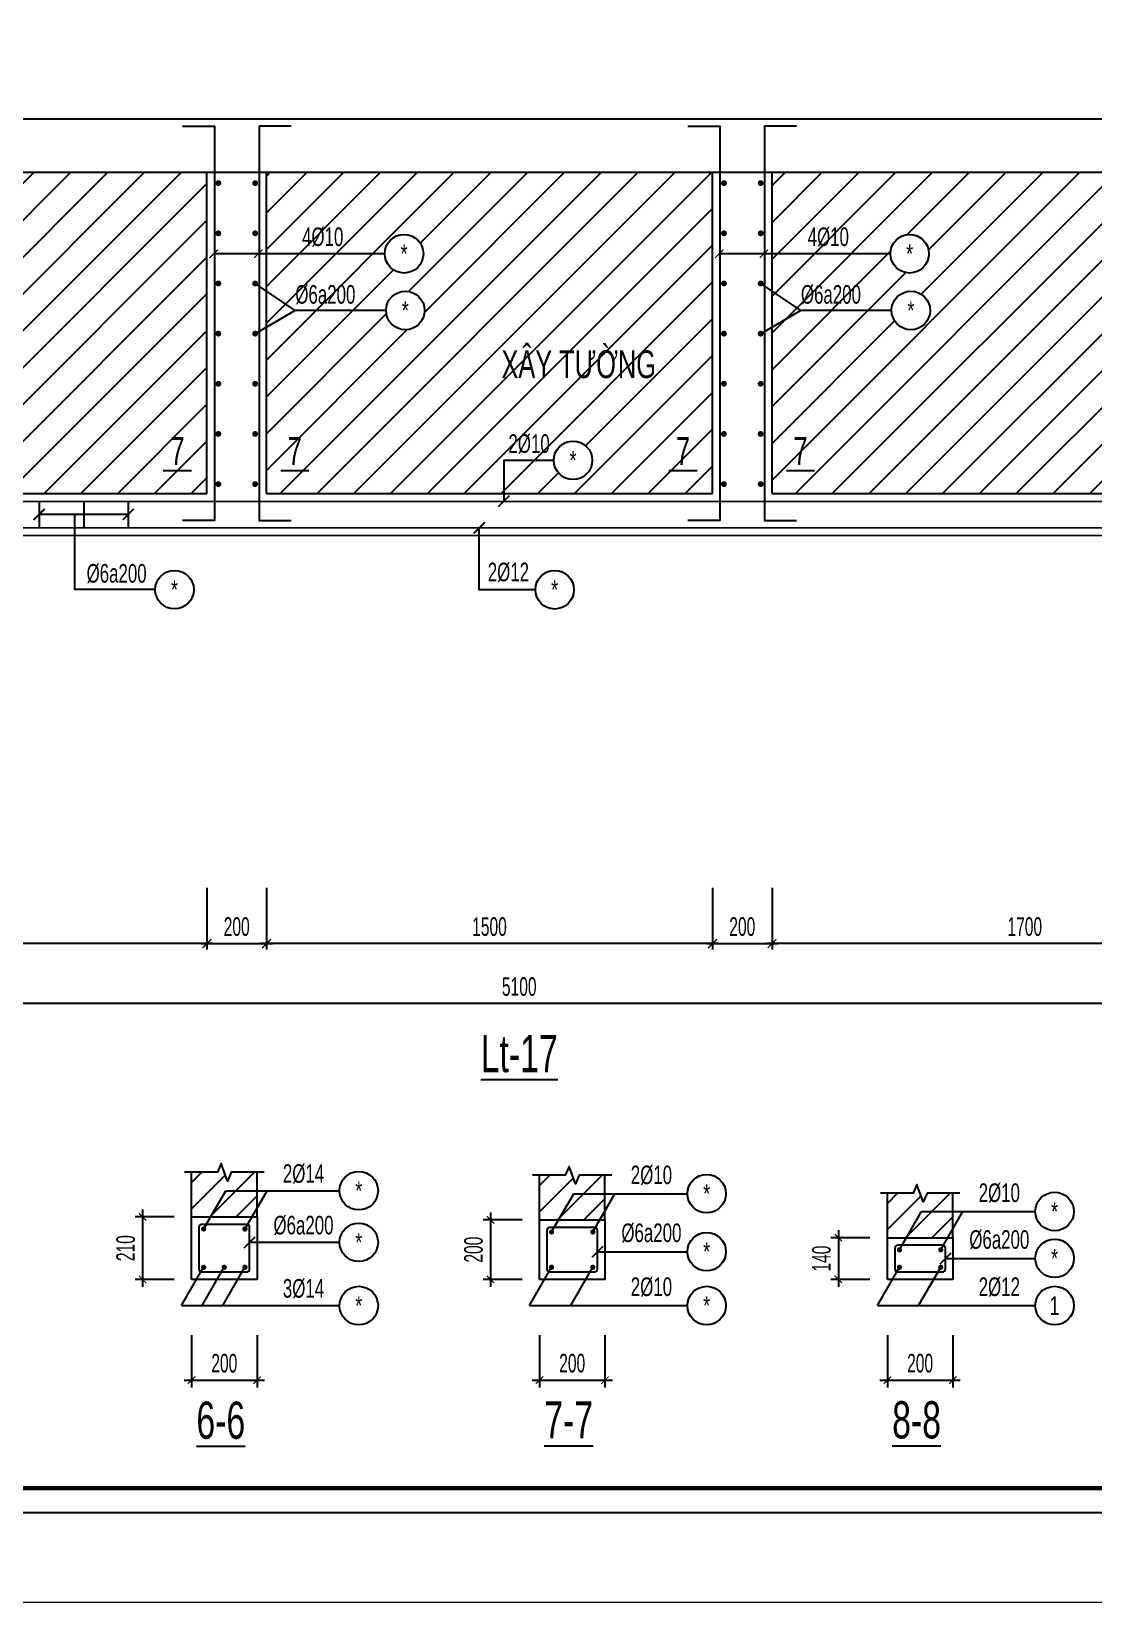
# Model space of a CAD drawing. Header units: millimetres. Extents: x 0 to 23128, y 0 to 16335.
# Drawn here: x 14312 to 17884, y 0 to 5281 of the extents above; entities that cross this region are included whole.
import ezdxf
from ezdxf.enums import TextEntityAlignment as Align

# ---------------------------------------------------------------- set-up
doc = ezdxf.new("R2010")
doc.units = ezdxf.units.MM
doc.header["$LTSCALE"] = 100
doc.header["$MEASUREMENT"] = 0
doc.header["$PDMODE"] = 2
doc.layers.get('0').update_dxf_attribs({"lineweight": 20})
doc.layers.get('Defpoints').update_dxf_attribs({"color": 40, "lineweight": 20})
for name, color, linetype in [('CDC-KHUNGTEN', 9, 'Continuous'), ('CDC.02.DIM', 1, 'Continuous'), ('CDC.03.BORDER', 3, 'Continuous'), ('CDC.05.STEEL', 4, 'Continuous'), ('CDC.06.TEXT', 2, 'Continuous'), ('CDC.10.HATCH', 9, 'Continuous'), ('CDC.11.NOTE', 8, 'Continuous'), ('CDC.14.STEELNUM', 9, 'Continuous'), ('STEEL_NODE', 6, 'Continuous')]:
    doc.layers.add(name, color=color, linetype=linetype)
doc.styles.add('ARIAL', font='arial.ttf', dxfattribs={"width": 0.6})
doc.dimstyles.new('1-25', dxfattribs={"dimtxt": 62.5, "dimasz": 30, "dimexe": 20, "dimexo": 0, "dimgap": 25, "dimtad": 1, "dimdec": 0, "dimzin": 0, "dimdsep": 46, "dimtxsty": 'ARIAL', "dimblk": 'ARCHTICK', "dimcen": 0, "dimdle": 20, "dimclrd": 1, "dimclre": 1, "dimclrt": 2, "dimadec": 0, "dimazin": 0, "dimtfac": 1, "dimtdec": 0, "dimtmove": 2, "dimatfit": 3, "dimldrblk": 'ARCHTICK', "dimfxl": 1, "dimtolj": 1, "dimtzin": 0, "dimarcsym": 1})
doc.dimstyles.new('dim25', dxfattribs={"dimscale": 25, "dimtxt": 2.5, "dimasz": 1, "dimexe": 1, "dimexo": 0, "dimgap": 1, "dimtad": 1, "dimdec": 0, "dimdsep": 46, "dimtxsty": 'ARIAL', "dimblk": 'ARCHTICK', "dimcen": 1, "dimdle": 1, "dimclrd": 1, "dimclre": 1, "dimclrt": 2, "dimadec": 0, "dimazin": 0, "dimtfac": 0.00072, "dimtdec": 0, "dimtix": 1, "dimtmove": 2, "dimatfit": 3, "dimldrblk": 'ARCHTICK', "dimfxl": 1, "dimtolj": 1, "dimarcsym": 0})

# ---------------------------------------------------------------- blocks, each defined once
blk = doc.blocks.new('_ArchTick')
at = {"color": 0, "linetype": 'ByBlock', "const_width": 0.15}
blk.add_lwpolyline([(-0.5, -0.5), (0.5, 0.5)], dxfattribs=at)
blk = doc.blocks.new('*D126')
at = {"layer": 'CDC.02.DIM', "color": 1, "lineweight": -2, "transparency": 16777216}
for p, q in [((13402.4, 2402.4), (13402.4, 2194.9)), ((14902.4, 2402.4), (14902.4, 2194.9)), ((14922.4, 2214.9), (13382.4, 2214.9))]:
    blk.add_line(p, q, dxfattribs=at)
at = {"layer": 'Defpoints', "color": 0, "transparency": 16777216}
for p in [(13402.4, 2402.4), (14902.4, 2402.4), (13402.4, 2214.9)]:
    blk.add_point(p, dxfattribs=at)
at = {"layer": 'CDC.02.DIM', "color": 1, "lineweight": -2, "transparency": 16777216, "xscale": 30, "yscale": 30, "zscale": 30, "rotation": 180}
blk.add_blockref('_ArchTick', (13402.4, 2214.9), dxfattribs=at)
at = {"layer": 'CDC.02.DIM', "color": 1, "lineweight": -2, "transparency": 16777216, "xscale": 30, "yscale": 30, "zscale": 30}
blk.add_blockref('_ArchTick', (14902.4, 2214.9), dxfattribs=at)
at = {"layer": 'CDC.02.DIM', "color": 2, "transparency": 16777216, "insert": (14152.4, 2271.8), "char_height": 62.5, "attachment_point": 5, "style": 'ARIAL'}
blk.add_mtext('\\A1;1500', dxfattribs=at)
blk = doc.blocks.new('*D127')
at = {"layer": 'CDC.02.DIM', "color": 1, "lineweight": -2, "transparency": 16777216}
for p, q in [((13402.4, 2402.4), (13402.4, 1993.4)), ((18502.4, 2400.9), (18502.4, 1993.4)), ((18522.4, 2013.4), (13382.4, 2013.4))]:
    blk.add_line(p, q, dxfattribs=at)
at = {"layer": 'Defpoints', "color": 0, "transparency": 16777216}
for p in [(13402.4, 2402.4), (18502.4, 2400.9), (13402.4, 2013.4)]:
    blk.add_point(p, dxfattribs=at)
at = {"layer": 'CDC.02.DIM', "color": 1, "lineweight": -2, "transparency": 16777216, "xscale": 30, "yscale": 30, "zscale": 30, "rotation": 180}
blk.add_blockref('_ArchTick', (13402.4, 2013.4), dxfattribs=at)
at = {"layer": 'CDC.02.DIM', "color": 1, "lineweight": -2, "transparency": 16777216, "xscale": 30, "yscale": 30, "zscale": 30}
blk.add_blockref('_ArchTick', (18502.4, 2013.4), dxfattribs=at)
at = {"layer": 'CDC.02.DIM', "color": 2, "transparency": 16777216, "insert": (15952.4, 2070.3), "char_height": 62.5, "attachment_point": 5, "style": 'ARIAL'}
blk.add_mtext('\\A1;5100', dxfattribs=at)
blk = doc.blocks.new('*D128')
at = {"layer": 'CDC.02.DIM', "color": 1, "lineweight": -2, "transparency": 16777216}
for p, q in [((14902.4, 2402.4), (14902.4, 2194.9)), ((15102.4, 2402.4), (15102.4, 2194.9)), ((14882.4, 2214.9), (15122.4, 2214.9))]:
    blk.add_line(p, q, dxfattribs=at)
at = {"layer": 'Defpoints', "color": 0, "transparency": 16777216}
for p in [(14902.4, 2402.4), (15102.4, 2402.4), (15102.4, 2214.9)]:
    blk.add_point(p, dxfattribs=at)
at = {"layer": 'CDC.02.DIM', "color": 1, "lineweight": -2, "transparency": 16777216, "xscale": 30, "yscale": 30, "zscale": 30, "rotation": 180}
blk.add_blockref('_ArchTick', (14902.4, 2214.9), dxfattribs=at)
at = {"layer": 'CDC.02.DIM', "color": 1, "lineweight": -2, "transparency": 16777216, "xscale": 30, "yscale": 30, "zscale": 30}
blk.add_blockref('_ArchTick', (15102.4, 2214.9), dxfattribs=at)
at = {"layer": 'CDC.02.DIM', "color": 2, "transparency": 16777216, "insert": (15002.4, 2271.8), "char_height": 62.5, "attachment_point": 5, "style": 'ARIAL'}
blk.add_mtext('\\A1;200', dxfattribs=at)
blk = doc.blocks.new('*D129')
at = {"layer": 'CDC.02.DIM', "color": 1, "lineweight": -2, "transparency": 16777216}
for p, q in [((15102.4, 2402.4), (15102.4, 2194.9)), ((16602.4, 2402.4), (16602.4, 2194.9)), ((16622.4, 2214.9), (15082.4, 2214.9))]:
    blk.add_line(p, q, dxfattribs=at)
at = {"layer": 'Defpoints', "color": 0, "transparency": 16777216}
for p in [(15102.4, 2402.4), (16602.4, 2402.4), (15102.4, 2214.9)]:
    blk.add_point(p, dxfattribs=at)
at = {"layer": 'CDC.02.DIM', "color": 1, "lineweight": -2, "transparency": 16777216, "xscale": 30, "yscale": 30, "zscale": 30, "rotation": 180}
blk.add_blockref('_ArchTick', (15102.4, 2214.9), dxfattribs=at)
at = {"layer": 'CDC.02.DIM', "color": 1, "lineweight": -2, "transparency": 16777216, "xscale": 30, "yscale": 30, "zscale": 30}
blk.add_blockref('_ArchTick', (16602.4, 2214.9), dxfattribs=at)
at = {"layer": 'CDC.02.DIM', "color": 2, "transparency": 16777216, "insert": (15852.4, 2271.8), "char_height": 62.5, "attachment_point": 5, "style": 'ARIAL'}
blk.add_mtext('\\A1;1500', dxfattribs=at)
blk = doc.blocks.new('*D130')
at = {"layer": 'CDC.02.DIM', "color": 1, "lineweight": -2, "transparency": 16777216}
for p, q in [((16602.4, 2402.4), (16602.4, 2194.9)), ((16802.4, 2402.4), (16802.4, 2194.9)), ((16582.4, 2214.9), (16822.4, 2214.9))]:
    blk.add_line(p, q, dxfattribs=at)
at = {"layer": 'Defpoints', "color": 0, "transparency": 16777216}
for p in [(16602.4, 2402.4), (16802.4, 2402.4), (16802.4, 2214.9)]:
    blk.add_point(p, dxfattribs=at)
at = {"layer": 'CDC.02.DIM', "color": 1, "lineweight": -2, "transparency": 16777216, "xscale": 30, "yscale": 30, "zscale": 30, "rotation": 180}
blk.add_blockref('_ArchTick', (16602.4, 2214.9), dxfattribs=at)
at = {"layer": 'CDC.02.DIM', "color": 1, "lineweight": -2, "transparency": 16777216, "xscale": 30, "yscale": 30, "zscale": 30}
blk.add_blockref('_ArchTick', (16802.4, 2214.9), dxfattribs=at)
at = {"layer": 'CDC.02.DIM', "color": 2, "transparency": 16777216, "insert": (16702.4, 2271.8), "char_height": 62.5, "attachment_point": 5, "style": 'ARIAL'}
blk.add_mtext('\\A1;200', dxfattribs=at)
blk = doc.blocks.new('*D131')
at = {"layer": 'CDC.02.DIM', "color": 1, "lineweight": -2, "transparency": 16777216}
for p, q in [((16802.4, 2402.4), (16802.4, 2194.9)), ((18502.4, 2400.9), (18502.4, 2194.9)), ((18522.4, 2214.9), (16782.4, 2214.9))]:
    blk.add_line(p, q, dxfattribs=at)
at = {"layer": 'Defpoints', "color": 0, "transparency": 16777216}
for p in [(16802.4, 2402.4), (18502.4, 2400.9), (16802.4, 2214.9)]:
    blk.add_point(p, dxfattribs=at)
at = {"layer": 'CDC.02.DIM', "color": 1, "lineweight": -2, "transparency": 16777216, "xscale": 30, "yscale": 30, "zscale": 30, "rotation": 180}
blk.add_blockref('_ArchTick', (16802.4, 2214.9), dxfattribs=at)
at = {"layer": 'CDC.02.DIM', "color": 1, "lineweight": -2, "transparency": 16777216, "xscale": 30, "yscale": 30, "zscale": 30}
blk.add_blockref('_ArchTick', (18502.4, 2214.9), dxfattribs=at)
at = {"layer": 'CDC.02.DIM', "color": 2, "transparency": 16777216, "insert": (17652.4, 2271.8), "char_height": 62.5, "attachment_point": 5, "style": 'ARIAL'}
blk.add_mtext('\\A1;1700', dxfattribs=at)
blk = doc.blocks.new('*D139')
at = {"layer": 'CDC.02.DIM', "color": 1, "lineweight": -2, "transparency": 16777216}
for p, q in [((17190.3, 898.7), (17190.3, 722.5)), ((17410.5, 898.7), (17410.5, 722.5)), ((17165.3, 747.5), (17435.5, 747.5))]:
    blk.add_line(p, q, dxfattribs=at)
at = {"layer": 'Defpoints', "color": 0, "transparency": 16777216}
for p in [(17190.3, 898.7), (17410.5, 898.7), (17410.5, 747.5)]:
    blk.add_point(p, dxfattribs=at)
at = {"layer": 'CDC.02.DIM', "color": 1, "lineweight": -2, "transparency": 16777216, "xscale": 25, "yscale": 25, "zscale": 25, "rotation": 180}
blk.add_blockref('_ArchTick', (17190.3, 747.5), dxfattribs=at)
at = {"layer": 'CDC.02.DIM', "color": 1, "lineweight": -2, "transparency": 16777216, "xscale": 25, "yscale": 25, "zscale": 25}
blk.add_blockref('_ArchTick', (17410.5, 747.5), dxfattribs=at)
at = {"layer": 'CDC.02.DIM', "color": 2, "transparency": 16777216, "insert": (17300.4, 804.4), "char_height": 62.5, "attachment_point": 5, "style": 'ARIAL'}
blk.add_mtext('\\A1;200', dxfattribs=at)
blk = doc.blocks.new('*D140')
at = {"layer": 'CDC.02.DIM', "color": 1, "lineweight": -2, "transparency": 16777216}
for p, q in [((17131.8, 1226.3), (17000.5, 1226.3)), ((17025.5, 1251.3), (17025.5, 1061.3)), ((17131.8, 1086.3), (17000.5, 1086.3))]:
    blk.add_line(p, q, dxfattribs=at)
at = {"layer": 'Defpoints', "color": 0, "transparency": 16777216}
for p in [(17131.8, 1226.3), (17025.5, 1086.3), (17131.8, 1086.3)]:
    blk.add_point(p, dxfattribs=at)
at = {"layer": 'CDC.02.DIM', "color": 1, "lineweight": -2, "transparency": 16777216, "xscale": 25, "yscale": 25, "zscale": 25}
for p, rotation in [((17025.5, 1226.3), 90), ((17025.5, 1086.3), 270)]:
    blk.add_blockref('_ArchTick', p, dxfattribs=dict(at, rotation=rotation))
at = {"layer": 'CDC.02.DIM', "color": 2, "transparency": 16777216, "insert": (16968.6, 1156.3), "char_height": 62.5, "attachment_point": 5, "rotation": 90, "style": 'ARIAL'}
blk.add_mtext('\\A1;140', dxfattribs=at)
blk = doc.blocks.new('*D141')
at = {"layer": 'CDC.02.DIM', "color": 1, "lineweight": -2, "transparency": 16777216}
for p, q in [((16020.5, 898.7), (16020.5, 722.5)), ((16240.6, 898.7), (16240.6, 722.5)), ((15995.5, 747.5), (16265.6, 747.5))]:
    blk.add_line(p, q, dxfattribs=at)
at = {"layer": 'Defpoints', "color": 0, "transparency": 16777216}
for p in [(16020.5, 898.7), (16240.6, 898.7), (16240.6, 747.5)]:
    blk.add_point(p, dxfattribs=at)
at = {"layer": 'CDC.02.DIM', "color": 1, "lineweight": -2, "transparency": 16777216, "xscale": 25, "yscale": 25, "zscale": 25, "rotation": 180}
blk.add_blockref('_ArchTick', (16020.5, 747.5), dxfattribs=at)
at = {"layer": 'CDC.02.DIM', "color": 1, "lineweight": -2, "transparency": 16777216, "xscale": 25, "yscale": 25, "zscale": 25}
blk.add_blockref('_ArchTick', (16240.6, 747.5), dxfattribs=at)
at = {"layer": 'CDC.02.DIM', "color": 2, "transparency": 16777216, "insert": (16130.5, 804.4), "char_height": 62.5, "attachment_point": 5, "style": 'ARIAL'}
blk.add_mtext('\\A1;200', dxfattribs=at)
blk = doc.blocks.new('*D142')
at = {"layer": 'CDC.02.DIM', "color": 1, "lineweight": -2, "transparency": 16777216}
for p, q in [((15962, 1286.3), (15830.7, 1286.3)), ((15855.7, 1311.3), (15855.7, 1061.3)), ((15962, 1086.3), (15830.7, 1086.3))]:
    blk.add_line(p, q, dxfattribs=at)
at = {"layer": 'Defpoints', "color": 0, "transparency": 16777216}
for p in [(15962, 1286.3), (15855.7, 1086.3), (15962, 1086.3)]:
    blk.add_point(p, dxfattribs=at)
at = {"layer": 'CDC.02.DIM', "color": 1, "lineweight": -2, "transparency": 16777216, "xscale": 25, "yscale": 25, "zscale": 25}
for p, rotation in [((15855.7, 1286.3), 90), ((15855.7, 1086.3), 270)]:
    blk.add_blockref('_ArchTick', p, dxfattribs=dict(at, rotation=rotation))
at = {"layer": 'CDC.02.DIM', "color": 2, "transparency": 16777216, "insert": (15798.8, 1186.3), "char_height": 62.5, "attachment_point": 5, "rotation": 90, "style": 'ARIAL'}
blk.add_mtext('\\A1;200', dxfattribs=at)
blk = doc.blocks.new('*D157')
at = {"layer": 'CDC.02.DIM', "color": 1, "lineweight": -2, "transparency": 16777216}
for p, q in [((14850.6, 898.7), (14850.6, 722.5)), ((15070.8, 898.7), (15070.8, 722.5)), ((14825.6, 747.5), (15095.8, 747.5))]:
    blk.add_line(p, q, dxfattribs=at)
at = {"layer": 'Defpoints', "color": 0, "transparency": 16777216}
for p in [(14850.6, 898.7), (15070.8, 898.7), (15070.8, 747.5)]:
    blk.add_point(p, dxfattribs=at)
at = {"layer": 'CDC.02.DIM', "color": 1, "lineweight": -2, "transparency": 16777216, "xscale": 25, "yscale": 25, "zscale": 25, "rotation": 180}
blk.add_blockref('_ArchTick', (14850.6, 747.5), dxfattribs=at)
at = {"layer": 'CDC.02.DIM', "color": 1, "lineweight": -2, "transparency": 16777216, "xscale": 25, "yscale": 25, "zscale": 25}
blk.add_blockref('_ArchTick', (15070.8, 747.5), dxfattribs=at)
at = {"layer": 'CDC.02.DIM', "color": 2, "transparency": 16777216, "insert": (14960.7, 804.4), "char_height": 62.5, "attachment_point": 5, "style": 'ARIAL'}
blk.add_mtext('\\A1;200', dxfattribs=at)
blk = doc.blocks.new('*D158')
at = {"layer": 'CDC.02.DIM', "color": 1, "lineweight": -2, "transparency": 16777216}
for p, q in [((14685.9, 1321.3), (14685.9, 1061.3)), ((14792.1, 1296.3), (14660.9, 1296.3)), ((14792.1, 1086.3), (14660.9, 1086.3))]:
    blk.add_line(p, q, dxfattribs=at)
at = {"layer": 'Defpoints', "color": 0, "transparency": 16777216}
for p in [(14792.1, 1296.3), (14685.9, 1086.3), (14792.1, 1086.3)]:
    blk.add_point(p, dxfattribs=at)
at = {"layer": 'CDC.02.DIM', "color": 1, "lineweight": -2, "transparency": 16777216, "xscale": 25, "yscale": 25, "zscale": 25}
for p, rotation in [((14685.9, 1296.3), 90), ((14685.9, 1086.3), 270)]:
    blk.add_blockref('_ArchTick', p, dxfattribs=dict(at, rotation=rotation))
at = {"layer": 'CDC.02.DIM', "color": 2, "transparency": 16777216, "insert": (14629, 1191.3), "char_height": 62.5, "attachment_point": 5, "rotation": 90, "style": 'ARIAL'}
blk.add_mtext('\\A1;210', dxfattribs=at)
blk = doc.blocks.new('Khung tên chuẩn')
at = {"layer": 'CDC-KHUNGTEN', "color": 8}
blk.add_lwpolyline([(75096, 1100), (83000, 1100), (83000, 58300), (3000, 58300), (3000, 1100), (75096, 1100)], dxfattribs=at)
at = {"layer": 'CDC-KHUNGTEN', "color": 255, "lineweight": 60}
blk.add_lwpolyline([(74900, 1400), (74900, 58000), (3300, 58000), (3300, 1400), (74900, 1400)], close=True, dxfattribs=at)
at = {"layer": 'Defpoints', "color": 1, "ltscale": 0.2}
blk.add_lwpolyline([(0, 0), (0, 59400), (84100, 59400), (84100, 0), (0, 0)], close=True, dxfattribs=at)

msp = doc.modelspace()

# ---------------------------------------------------------------- hatches: boundary and pattern name
at = {"layer": 'CDC.10.HATCH'}
h = msp.add_hatch(dxfattribs=at)
h.set_pattern_fill('ANSI31', color=256, scale=700, style=0)
h.set_pattern_definition([(45, (14152.44, 4267.745), (-61.872, 61.872), [])])
h.paths.add_polyline_path([(14902.4, 4807.8), (13402.4, 4807.8), (13402.4, 3727.7), (14902.4, 3727.7)])
h.paths.add_polyline_path([(14743.5, 3798.8), (14862.4, 3798.8), (14862.4, 3942.5), (14743.5, 3942.5)], flags=24)
h.paths.add_polyline_path([(13960.7, 3758.4), (14091.6, 3758.4), (14091.6, 3942.7), (13960.7, 3942.7)], flags=24)
h = msp.add_hatch(dxfattribs=at)
h.set_pattern_fill('ANSI31', color=256, scale=700, style=0)
h.set_pattern_definition([(45, (16802.43, 4267.74), (-61.872, 61.872), [])])
h.paths.add_polyline_path([(16602.4, 4807.8), (15102.4, 4807.8), (15102.4, 4533.8), (15500.4, 4533.8, -1), (15630, 4533.8, -1.000002), (15500.4, 4533.8), (15102.4, 4533.8), (15102.4, 4408.2), (15199, 4343.1), (15504.5, 4343.1, -1), (15634.1, 4343.1, -1.000002), (15504.5, 4343.1), (15199, 4343.1), (15102.4, 4286.5), (15102.4, 3727.7), (15900.9, 3727.7), (15900.9, 3839.3), (16068.5, 3839.3, -1.000002), (16198.1, 3839.3, -1), (16068.5, 3839.3), (15900.9, 3839.3), (15900.9, 3727.7), (16602.4, 3727.7)])
h.paths.add_polyline_path([(15102.4, 4408.2), (15102.4, 4286.5), (15199, 4343.1)], flags=16)
h.paths.add_polyline_path([(18502.4, 4807.8), (16802.4, 4807.8), (16802.4, 4533.8), (17200.4, 4533.8, -1.000002), (17330, 4533.8, -1), (17200.4, 4533.8), (16802.4, 4533.8), (16802.4, 4408.2), (16899, 4343.1), (17204.5, 4343.1, -1.000002), (17334.1, 4343.1, -1), (17204.5, 4343.1), (16899, 4343.1), (16802.4, 4286.5), (16802.4, 3727.7), (17702.4, 3727.7), (17702.4, 3727.7), (18502.4, 3727.7)])
h.paths.add_polyline_path([(16802.4, 4408.2), (16802.4, 4286.5), (16899, 4343.1)], flags=17)
h.paths.add_polyline_path([(16443.5, 3798.8), (16562.4, 3798.8), (16562.4, 3942.5), (16443.5, 3942.5)], flags=24)
h.paths.add_polyline_path([(15138.6, 3798.8), (15257.5, 3798.8), (15257.5, 3942.5), (15138.6, 3942.5)], flags=24)
h.paths.add_polyline_path([(15899.3, 3845.3), (16071.8, 3845.3), (16071.8, 3946.2), (15899.3, 3946.2)], flags=24)
h.paths.add_polyline_path([(15182.7, 4346.8), (15418.3, 4346.8), (15418.3, 4447.8), (15182.7, 4447.8)], flags=25)
h.paths.add_polyline_path([(15205.4, 4540.6), (15377.9, 4540.6), (15377.9, 4641.6), (15205.4, 4641.6)], flags=24)
h.paths.add_polyline_path([(15862.9, 4085.4), (16441.8, 4085.4), (16441.8, 4263.9), (15862.9, 4263.9)], flags=24)
h = msp.add_hatch(dxfattribs=at)
h.set_pattern_fill('ANSI31', color=256, scale=500, style=0)
h.set_pattern_definition([(45, (-168052.18, 115140.39), (-44.194174, 44.194174), [])])
h.paths.add_polyline_path([(14965.6, 1384.4), (15070.8, 1384.4), (15070.8, 1446.3), (14984.1, 1446.3), (14971.4, 1417), (14950, 1475.7), (14937.3, 1446.3), (14850.6, 1446.3), (14850.6, 1296.3), (14914.8, 1296.3)])
h.paths.add_polyline_path([(15070.8, 1384.4), (14965.6, 1384.4), (14914.8, 1296.3), (15053.5, 1296.3), (15070.8, 1326.2)], flags=17)
h.paths.add_polyline_path([(15070.8, 1326.2), (15053.5, 1296.3), (15070.8, 1296.3)])
h = msp.add_hatch(dxfattribs=at)
h.set_pattern_fill('ANSI31', color=256, scale=500, style=0)
h.set_pattern_definition([(45, (-166882.34, 115130.39), (-44.194174, 44.194174), [])])
h.paths.add_polyline_path([(16135.5, 1374.4), (16240.6, 1374.4), (16240.6, 1436.3), (16154, 1436.3), (16141.2, 1407), (16119.9, 1465.7), (16107.1, 1436.3), (16020.5, 1436.3), (16020.5, 1286.3), (16084.6, 1286.3)])
h.paths.add_polyline_path([(16240.6, 1374.4), (16135.5, 1374.4), (16084.6, 1286.3), (16223.4, 1286.3), (16240.6, 1316.2)], flags=17)
h.paths.add_polyline_path([(16240.6, 1316.2), (16223.4, 1286.3), (16240.6, 1286.3)])
h = msp.add_hatch(dxfattribs=at)
h.set_pattern_fill('ANSI31', color=256, scale=500, style=0)
h.set_pattern_definition([(45, (-165712.5, 115070.39), (-44.194174, 44.194174), [])])
h.paths.add_polyline_path([(17305.3, 1314.4), (17410.5, 1314.4), (17410.5, 1376.3), (17323.8, 1376.3), (17311.1, 1347), (17289.7, 1405.7), (17276.9, 1376.3), (17190.3, 1376.3), (17190.3, 1226.3), (17254.5, 1226.3)])
h.paths.add_polyline_path([(17410.5, 1314.4), (17305.3, 1314.4), (17254.5, 1226.3), (17393.2, 1226.3), (17410.5, 1256.2)], flags=17)
h.paths.add_polyline_path([(17410.5, 1256.2), (17393.2, 1226.3), (17410.5, 1226.3)])

# ---------------------------------------------------------------- linework, layer by layer
at = {"layer": 'CDC.03.BORDER'}
for p, q in [((13402.4, 4987.7), (18502.4, 4987.7)), ((14902.4, 3727.7), (14902.4, 4807.8)), ((15102.4, 3727.7), (15102.4, 4807.8)), ((16602.4, 3727.7), (16602.4, 4807.8)), ((16802.4, 3727.7), (16802.4, 4807.8)), ((13002.4, 3727.7), (14902.4, 3727.7)), ((15102.4, 3727.7), (16602.4, 3727.7)), ((16802.4, 3727.7), (18184.4, 3727.7)), ((17702.4, 3727.7), (18902.4, 3727.7)), ((13002.4, 3587.8), (18902.4, 3586.1)), ((14850.6, 1296.3, 0), (14850.6, 1446.3, 0)), ((15070.8, 1296.3, 0), (15070.8, 1446.3, 0)), ((16020.5, 1286.3, 0), (16020.5, 1436.3, 0)), ((16240.6, 1286.3, 0), (16240.6, 1436.3, 0)), ((17190.3, 1226.3, 0), (17190.3, 1376.3, 0)), ((17410.5, 1226.3, 0), (17410.5, 1376.3, 0)), ((14850.6, 1086.3, 0), (14850.6, 1296.3, 0)), ((14850.6, 1296.3, 0), (15070.8, 1296.3, 0)), ((15070.8, 1296.3, 0), (15070.8, 1086.3, 0)), ((16020.5, 1086.3, 0), (16020.5, 1286.3, 0)), ((16020.5, 1286.3, 0), (16240.6, 1286.3, 0)), ((16240.6, 1286.3, 0), (16240.6, 1086.3, 0)), ((17190.3, 1086.3, 0), (17190.3, 1226.3, 0)), ((17190.3, 1226.3, 0), (17410.5, 1226.3, 0)), ((17410.5, 1226.3, 0), (17410.5, 1086.3, 0)), ((15070.8, 1086.3, 0), (14850.6, 1086.3, 0)), ((16240.6, 1086.3, 0), (16020.5, 1086.3, 0)), ((17410.5, 1086.3, 0), (17190.3, 1086.3, 0))]:
    msp.add_line(p, q, dxfattribs=at)
at = {"layer": 'CDC.05.STEEL'}
for p, q in [((13035.1, 3702.7), (18865.2, 3701.2)), ((14337.9, 3702.6), (14337.9, 3612.6)), ((14487.9, 3702.6), (14487.9, 3612.6)), ((14637.9, 3702.6), (14637.9, 3612.6)), ((18838.6, 3611.2), (13051.6, 3612.7))]:
    msp.add_line(p, q, dxfattribs=at)
for points in [[(14819.9, 4962.6), (14927.4, 4962.6), (14927.4, 3637.7), (14819.9, 3637.7)], [(15185, 4962.6), (15077.4, 4962.6), (15077.4, 3637.7), (15185, 3637.7)], [(16519.9, 4962.6), (16627.4, 4962.6), (16627.4, 3637.7), (16519.9, 3637.7)], [(16885, 4962.6), (16777.4, 4962.6), (16777.4, 3637.7), (16885, 3637.7)]]:
    msp.add_lwpolyline(points, dxfattribs=at)
at = {"layer": 'CDC.05.STEEL', "elevation": 0}
for points in [[(14875.6, 1121.3, 0.414214), (14885.6, 1111.3), (15035.8, 1111.3, 0.414214), (15045.8, 1121.3), (15045.8, 1261.3, 0.414214), (15035.8, 1271.3), (14885.6, 1271.3, 0.414214), (14875.6, 1261.3)], [(16045.5, 1121.3, 0.414214), (16055.5, 1111.3), (16205.6, 1111.3, 0.414214), (16215.6, 1121.3), (16215.6, 1251.3, 0.414214), (16205.6, 1261.3), (16055.5, 1261.3, 0.414214), (16045.5, 1251.3)], [(17215.3, 1121.3, 0.414214), (17225.3, 1111.3), (17375.5, 1111.3, 0.414214), (17385.5, 1121.3), (17385.5, 1191.3, 0.414214), (17375.5, 1201.3), (17225.3, 1201.3, 0.414214), (17215.3, 1191.3)]]:
    msp.add_lwpolyline(points, format="xyb", close=True, dxfattribs=at)
at = {"layer": 'CDC.10.HATCH', "ltscale": 3}
msp.add_line((13002.6, 4807.8), (18902.6, 4807.8), dxfattribs=at)
at = {"layer": 'CDC.11.NOTE'}
for p, q in [((15199, 4343.1), (15064.4, 4433.9)), ((16899, 4343.1), (16764.4, 4433.9)), ((15199, 4343.1), (15064.4, 4264.2)), ((16899, 4343.1), (16764.4, 4264.2)), ((14637.9, 3657.6), (14337.9, 3657.6)), ((14891.3, 1255.7, 0), (14965.6, 1384.4, 0)), ((14965.6, 1384.4, 0), (15348.1, 1384.4, 0)), ((15030.1, 1255.7, 0), (15104.4, 1384.4, 0)), ((16061.2, 1245.7, 0), (16135.5, 1374.4, 0)), ((16135.5, 1374.4, 0), (16517.9, 1374.4, 0)), ((16199.9, 1245.7, 0), (16274.2, 1374.4, 0)), ((17231, 1185.7, 0), (17305.3, 1314.4, 0)), ((17305.3, 1314.4, 0), (17687.8, 1314.4, 0)), ((17369.8, 1185.7, 0), (17444, 1314.4, 0)), ((15045.8, 1210.9, 0), (15348.1, 1210.9, 0)), ((16215.6, 1179.5, 0), (16517.9, 1179.5, 0)), ((14817, 998.3, 0), (14891.3, 1127, 0)), ((14886.4, 998.3, 0), (14960.7, 1127, 0)), ((14955.8, 998.3, 0), (15030.1, 1127, 0)), ((15986.9, 998.3, 0), (16061.2, 1127, 0)), ((16125.6, 998.3, 0), (16199.9, 1127, 0)), ((17156.7, 998.3, 0), (17231, 1127, 0)), ((17295.5, 998.3, 0), (17369.8, 1127, 0)), ((17385.5, 1157, 0), (17687.8, 1157, 0)), ((14817, 998.3, 0), (15348.1, 998.3, 0)), ((15986.9, 998.3, 0), (16517.9, 998.3, 0)), ((17156.7, 998.3, 0), (17687.8, 998.3, 0))]:
    msp.add_line(p, q, dxfattribs=at)
for points in [[(15500.4, 4533.8), (14927.4, 4533.8), (14927.4, 4533.8)], [(17200.4, 4533.8), (16627.4, 4533.8), (16627.4, 4533.8)], [(15504.5, 4343.1), (15199, 4343.1)], [(17204.5, 4343.1), (16899, 4343.1)], [(16068.5, 3839.3), (15900.9, 3839.3), (15900.9, 3702.1)], [(14728.3, 3404.8), (14458.3, 3404.8), (14458.3, 3657.6)], [(16006.8, 3404.4), (15817.9, 3404.4), (15817.9, 3612.2)]]:
    msp.add_lwpolyline(points, dxfattribs=at)
at = {"layer": 'CDC.11.NOTE', "elevation": 0}
for points in [[(15094.2, 1446.3), (14984.1, 1446.3), (14971.4, 1417), (14950, 1475.7), (14937.3, 1446.3), (14827.2, 1446.3)], [(16264.1, 1436.3), (16154, 1436.3), (16141.2, 1407), (16119.9, 1465.7), (16107.1, 1436.3), (15997, 1436.3)], [(17433.9, 1376.3), (17323.8, 1376.3), (17311.1, 1347), (17289.7, 1405.7), (17276.9, 1376.3), (17166.9, 1376.3)]]:
    msp.add_lwpolyline(points, dxfattribs=at)
at = {"layer": 'CDC.14.STEELNUM'}
for centre in [(15565.2, 4533.8, 0), (17265.2, 4533.8, 0), (15569.3, 4343.1, 0), (17269.3, 4343.1, 0), (16133.3, 3839.3, 0), (14793.1, 3404.8, 0), (16071.6, 3404.4, 0), (15412.9, 1384.4), (16582.7, 1374.4), (17752.6, 1314.4), (15412.9, 1210.9), (16582.7, 1179.5), (17752.6, 1157), (15412.9, 998.3), (16582.7, 998.3), (17752.6, 998.3)]:
    msp.add_circle(centre, 64.8, dxfattribs=at)
at = {"layer": 'STEEL_NODE', "const_width": 9.84}
for points in [[(14940.8, 4776, -1), (14940.8, 4766.2, -1)], [(15064.4, 4776, 1), (15064.4, 4766.2, 1)], [(16640.8, 4776, -1), (16640.8, 4766.2, -1)], [(16764.4, 4776, 1), (16764.4, 4766.2, 1)], [(14940.8, 4607.4, -1), (14940.8, 4597.6, -1)], [(15064.4, 4607.4, 1), (15064.4, 4597.6, 1)], [(16640.8, 4607.4, -1), (16640.8, 4597.6, -1)], [(16764.4, 4607.4, 1), (16764.4, 4597.6, 1)], [(14940.7, 4438.8, -1), (14940.7, 4429, -1)], [(15064.4, 4438.8, 1), (15064.4, 4429, 1)], [(16640.7, 4438.8, -1), (16640.7, 4429, -1)], [(16764.4, 4438.8, 1), (16764.4, 4429, 1)], [(14940.7, 4270.2, -1), (14940.7, 4260.4, -1)], [(15064.3, 4270.2, 1), (15064.3, 4260.4, 1)], [(16640.7, 4270.2, -1), (16640.7, 4260.4, -1)], [(16764.3, 4270.2, 1), (16764.3, 4260.4, 1)], [(14940.7, 4101.6, -1), (14940.7, 4091.8, -1)], [(15064.3, 4101.6, 1), (15064.3, 4091.8, 1)], [(16640.7, 4101.6, -1), (16640.7, 4091.8, -1)], [(16764.3, 4101.6, 1), (16764.3, 4091.8, 1)], [(14940.6, 3933, -1), (14940.6, 3923.2, -1)], [(15064.3, 3933, 1), (15064.3, 3923.2, 1)], [(16640.6, 3933, -1), (16640.6, 3923.2, -1)], [(16764.3, 3933, 1), (16764.3, 3923.2, 1)], [(14940.6, 3764.4, -1), (14940.6, 3754.6, -1)], [(15064.3, 3764.4, 1), (15064.3, 3754.6, 1)], [(16640.6, 3764.4, -1), (16640.6, 3754.6, -1)], [(16764.3, 3764.4, 1), (16764.3, 3754.6, 1)]]:
    msp.add_lwpolyline(points, format="xyb", close=True, dxfattribs=at)
at = {"layer": 'STEEL_NODE', "const_width": 8.75, "elevation": 0}
for points in [[(14887, 1255.7, -1), (14895.7, 1255.7, -1)], [(15034.5, 1255.7, 1), (15025.7, 1255.7, 1)], [(16056.8, 1245.7, -1), (16065.5, 1245.7, -1)], [(16204.3, 1245.7, 1), (16195.5, 1245.7, 1)], [(17226.6, 1185.7, -1), (17235.4, 1185.7, -1)], [(17374.1, 1185.7, 1), (17365.4, 1185.7, 1)], [(14887, 1127, 1), (14895.7, 1127, 1)], [(14956.3, 1127, 1), (14965.1, 1127, 1)], [(15034.5, 1127, -1), (15025.7, 1127, -1)], [(16056.8, 1127, 1), (16065.5, 1127, 1)], [(16204.3, 1127, -1), (16195.5, 1127, -1)], [(17226.6, 1127, 1), (17235.4, 1127, 1)], [(17374.1, 1127, -1), (17365.4, 1127, -1)]]:
    msp.add_lwpolyline(points, format="xyb", close=True, dxfattribs=at)

# ---------------------------------------------------------------- block references
at = {"xscale": 0.2750000000014552, "yscale": 0.2750000000014552, "zscale": 0.2750000000014552}
msp.add_blockref('Khung tên chuẩn', (0, 0), dxfattribs=at)
at = {"layer": 'CDC.11.NOTE'}
for p, xscale, yscale, zscale in [((14925.1, 4533.8), 28.125, 28.125, 28.125), ((15075.1, 4533.8), 28.125, 28.125, 28.125), ((16625.1, 4533.8), 28.125, 28.125, 28.125), ((16775.1, 4533.8), 28.125, 28.125, 28.125), ((15900.9, 3702.1), 37.5, 37.5, 37.5), ((14337.9, 3657.6), 37.5, 37.5, 37.5), ((14637.9, 3657.6), 37.5, 37.5, 37.5), ((15817.9, 3612.2), 37.5, 37.5, 37.5), ((15045.8, 1210.2, 0), 37.5, 37.5, 37.5), ((16215.6, 1178.8, 0), 37.5, 37.5, 37.5), ((17385.5, 1156.3, 0), 37.5, 37.5, 37.5)]:
    msp.add_blockref('_ArchTick', p, dxfattribs=dict(at, xscale=xscale, yscale=yscale, zscale=zscale))

# ---------------------------------------------------------------- texts
at = {"layer": 'CDC.06.TEXT', "style": 'ARIAL', "width": 0.65}
for s, height, p in [('4%%C10', 62.5, (15291.6, 4591.1)), ('4%%C10', 62.5, (16991.6, 4591.1)), ('%%C6a200', 62.5, (15300.5, 4397.3)), ('%%C6a200', 62.5, (17000.5, 4397.3)), ('XÂY TƯỜNG', 93.75, (16152.4, 4174.6)), ('%%U 7 ', 93.75, (14803, 3870.6)), ('%%U 7 ', 93.75, (15198.1, 3870.6)), ('2%%C10', 62.5, (15985.5, 3895.8)), ('%%U 7 ', 93.75, (16503, 3870.6)), ('%%U 7 ', 93.75, (16898.1, 3870.6)), ('%%C6a200', 62.5, (14598.6, 3459.7)), ('2%%C12', 62.5, (15916, 3464.2)), ('%%ULt-17', 125, (15952.4, 1844.6)), ('2%%C14', 62.5, (15227, 1442.3, 0)), ('2%%C10', 62.5, (16396.9, 1437.8, 0)), ('2%%C10', 62.5, (17566.7, 1377.8, 0)), ('%%C6a200', 62.5, (15227, 1268.9, 0)), ('%%C6a200', 62.5, (16396.9, 1243, 0)), ('%%C6a200', 62.5, (17566.7, 1220.5, 0)), ('3%%C14', 62.5, (15227, 1056.3, 0)), ('2%%C10', 62.5, (16396.9, 1061.8, 0)), ('2%%C12', 62.5, (17566.7, 1061.8, 0)), ('%%U6-6', 125, (14948.9, 613.1, 0)), ('%%U7-7', 125, (16118.7, 614.3, 0)), ('%%U8-8', 125, (17288.6, 614.3, 0))]:
    msp.add_text(s, height=height, dxfattribs=at).set_placement(p, align=Align.MIDDLE)
at = {"layer": 'CDC.06.TEXT', "style": 'ARIAL', "width": 0.7}
msp.add_text('1', height=62.5, dxfattribs=at).set_placement((17752.6, 998.3), align=Align.MIDDLE_CENTER)
at = {"layer": 'CDC.14.STEELNUM', "style": 'ARIAL', "width": 0.7}
for p in [(15565.2, 4533.8, 0), (17265.2, 4533.8, 0), (15569.3, 4343.1, 0), (17269.3, 4343.1, 0), (16133.3, 3839.3, 0), (14793.1, 3404.8, 0), (16071.6, 3404.4, 0), (15412.9, 1384.4), (16582.7, 1374.4), (17752.6, 1314.4), (15412.9, 1210.9), (16582.7, 1179.5), (17752.6, 1157), (15412.9, 998.3), (16582.7, 998.3)]:
    msp.add_text('*', height=62.5, dxfattribs=at).set_placement(p, align=Align.MIDDLE_CENTER)

# ---------------------------------------------------------------- dimensions: what is measured, and where the dimension line sits
at = {"layer": 'CDC.02.DIM'}
for base, p1, p2, picture, middle in [((13402.4, 2214.9), (14902.4, 2402.4), (13402.4, 2402.4), '*D126', (14152.4, 2271.8)), ((13402.4, 2013.4), (18502.4, 2400.9), (13402.4, 2402.4), '*D127', (15952.4, 2070.3)), ((15102.4, 2214.9), (14902.4, 2402.4), (15102.4, 2402.4), '*D128', (15002.4, 2271.8)), ((15102.4, 2214.9), (16602.4, 2402.4), (15102.4, 2402.4), '*D129', (15852.4, 2271.8)), ((16802.4, 2214.9), (16602.4, 2402.4), (16802.4, 2402.4), '*D130', (16702.4, 2271.8)), ((16802.4, 2214.9), (18502.4, 2400.9), (16802.4, 2402.4), '*D131', (17652.4, 2271.8))]:
    dim = msp.add_linear_dim(base=base, p1=p1, p2=p2, dimstyle='1-25', dxfattribs=at)
    dim.commit()
    dim.dimension.update_dxf_attribs({"geometry": picture, "text_midpoint": middle})
for base, p1, p2, picture, middle in [((14685.9, 1086.3, 0), (14792.1, 1296.3, 0), (14792.1, 1086.3, 0), '*D158', (14629, 1191.3, 0)), ((15855.7, 1086.3, 0), (15962, 1286.3, 0), (15962, 1086.3, 0), '*D142', (15798.8, 1186.3, 0)), ((17025.5, 1086.3, 0), (17131.8, 1226.3, 0), (17131.8, 1086.3, 0), '*D140', (16968.6, 1156.3, 0))]:
    dim = msp.add_linear_dim(base=base, p1=p1, p2=p2, angle=90, dimstyle='dim25', dxfattribs=at)
    dim.commit()
    dim.dimension.update_dxf_attribs({"geometry": picture, "text_midpoint": middle})
for base, p1, p2, picture, middle in [((15070.8, 747.5, 0), (14850.6, 898.7, 0), (15070.8, 898.7, 0), '*D157', (14960.7, 804.4, 0)), ((16240.6, 747.5, 0), (16020.5, 898.7, 0), (16240.6, 898.7, 0), '*D141', (16130.5, 804.4, 0)), ((17410.5, 747.5, 0), (17190.3, 898.7, 0), (17410.5, 898.7, 0), '*D139', (17300.4, 804.4, 0))]:
    dim = msp.add_linear_dim(base=base, p1=p1, p2=p2, text='200', dimstyle='dim25', dxfattribs=at)
    dim.commit()
    dim.dimension.update_dxf_attribs({"geometry": picture, "text_midpoint": middle})

doc.saveas('drawing.dxf')
